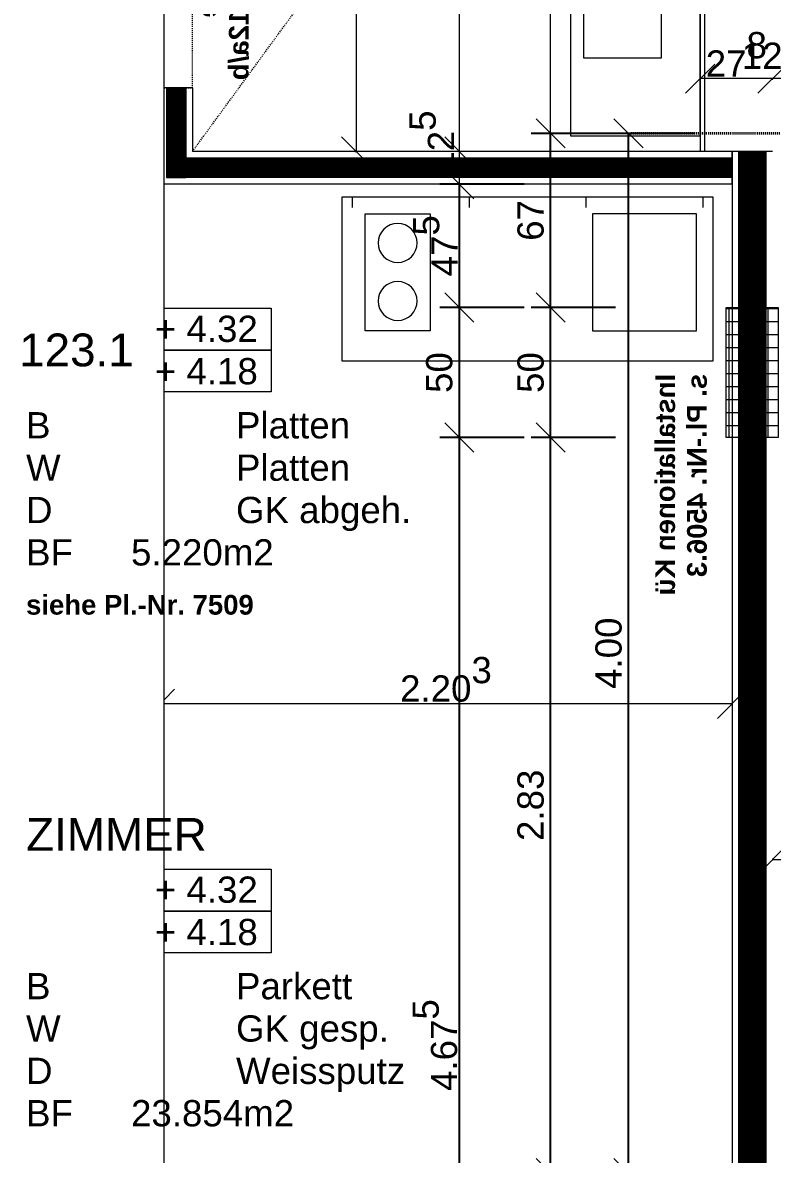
# Model space of a CAD drawing. Header units: metres. Extents: x -1 to 282, y -100 to 261.
# Drawn here: x 17.4 to 91.4, y 75.5 to 187.1 of the extents above; entities that cross this region are included whole.
import ezdxf

# ---------------------------------------------------------------- set-up
doc = ezdxf.new("R2010")
doc.units = ezdxf.units.M
doc.header["$LTSCALE"] = 0.00508
doc.header["$PDMODE"] = 1
for name, pattern in [('gestrichelt-klein', [0.19685, 0.068898, -0.127953]), ('Ohne Titel-12', [1.041641, 0.625, -0.208282, 0.069427, -0.138931]), ('Ohne Titel-6', [1.0537, 0.590515, -0.19684, 0.069505, -0.19684]), ('Ohne Titel-9', [2.558905, 1.968385, -0.19684, 0.19684, -0.19684])]:
    doc.linetypes.add(name, pattern=pattern)
for name, color, linetype, lineweight in [('211.5_Beton', 7, 'Continuous', 25), ('212.2_Betonelemente', 7, 'Continuous', 18), ('251_Sanitaerapparate', 7, 'Continuous', 5), ('258_Kueche', 7, 'Continuous', 5), ('271_Gipserarbeiten-allgemein', 7, 'Continuous', 18), ('273.1_Wandschraenke', 7, 'Continuous', 9), ('Linien-0.03', 7, 'Continuous', 5), ('Linien-0.10', 7, 'Continuous', 9), ('Linien-Detailierung', 7, 'Continuous', 5), ('Linien-gestrichelt', 7, 'gestrichelt-klein', 5), ('Linien-stripu', 7, 'Ohne Titel-6', 5), ('Linien-stripu abgehängte Decke', 7, 'Ohne Titel-12', 13), ('Symbole', 7, 'Continuous', 5), ('Text-Raumstempel', 7, 'Continuous', 5)]:
    doc.layers.add(name, color=color, linetype=linetype, lineweight=lineweight)
for name, color, linetype, lineweight, true_color in [('271_Gipserarbeiten-LBW 12.5cm', 7, 'Continuous', 18, 0x117d81), ('271_Gipserarbeiten-LBW 15.5cm', 7, 'Continuous', 18, 0x428110), ('271_Gipserarbeiten-LBW Duofix', 7, 'Continuous', 18, 0x8e0c0c), ('Bemaßung-Leichtbau', 7, 'Continuous', 5, 0xb54400), ('Bemaßung-Rohbau', 7, 'Continuous', 5, 0x000000), ('Linien-Achsen', 7, 'Ohne Titel-9', 35, 0x0099ff), ('Text-siehe spez. Plan', 7, 'Continuous', 5, 0x000000)]:
    doc.layers.add(name, color=color, linetype=linetype, lineweight=lineweight, true_color=true_color)
doc.styles.add('Arial', font='arial.ttf')
doc.styles.add('Arial (bold)', font='')
doc.styles.get('Arial (bold)').set_extended_font_data('Arial', bold=True)
doc.dimstyles.new('vbk_50', dxfattribs={"dimtxt": 101.016365, "dimasz": 0.002245, "dimexe": 0.0015, "dimexo": 0.003, "dimgap": 0.0005, "dimtad": 1, "dimdec": 3, "dimzin": 3, "dimdsep": 46, "dimtxsty": 'Arial', "dimblk": 'VW_SLASH', "dimblk1": 'VW_SLASH', "dimblk2": 'VW_SLASH', "dimcen": 0, "dimdle": 0.002, "dimazin": 0, "dimtfac": 0.9, "dimtdec": 3, "dimtix": 1, "dimtmove": 0, "dimatfit": 0, "dimldrblk": 'DOT', "dimfxl": 0.005, "dimfxlon": 1, "dimfrac": 2, "dimtolj": 1, "dimtzin": 3, "dimarcsym": 0})
pattern_1 = [(0, (-31.357545, -6.638876), (3e-18, -0.05), [])]

# ---------------------------------------------------------------- blocks, each defined once
blk = doc.blocks.new('GRUP_GR_Zi-Typ2.0 (2D)')
at = {"layer": 'Bemaßung-Leichtbau', "linetype": 'Continuous', "lineweight": 5}
blk.add_point((4.2, -1.195), dxfattribs=at)
blk = doc.blocks.new('VW_SLASH')
at = {"color": 0, "linetype": 'ByBlock', "lineweight": -2}
blk.add_line((0.5, 0), (-1, 0), dxfattribs=at)
at = {"color": 0, "lineweight": 20, "flags": 128}
blk.add_lwpolyline([(25, 25), (-25, -25)], dxfattribs=at)
blk = doc.blocks.new('*D58')
at = {"layer": 'Bemaßung-Leichtbau', "color": 0, "lineweight": -2, "transparency": 16777216}
for p, q in [((-2.2025, -1.995), (-2.2025, -2.0015)), ((-0.0022, -2), (-2.2003, -2)), ((0, -1.995), (0, -2.0015))]:
    blk.add_line(p, q, dxfattribs=at)
at = {"layer": 'Defpoints', "color": 0, "transparency": 16777216}
for p in [(-2.2025, 0), (0, 0), (-2.2025, -2)]:
    blk.add_point(p, dxfattribs=at)
at = {"layer": 'Bemaßung-Leichtbau', "color": 0, "lineweight": -2, "transparency": 16777216, "xscale": 0.00224482421875, "yscale": 0.00224482421875, "zscale": 0.00224482421875}
for p, rotation in [((-2.2025, -2), 179.9999999999996), ((0, -2), 359.9999999999997)]:
    blk.add_blockref('VW_SLASH', p, dxfattribs=dict(at, rotation=rotation))
at = {"layer": 'Bemaßung-Leichtbau', "color": 0, "transparency": 16777216, "insert": (-1.1013, -1.9077), "char_height": 0.101016, "attachment_point": 5, "style": 'Arial'}
blk.add_mtext('\\A1;2.20\\S3^ ;', dxfattribs=at)
blk = doc.blocks.new('_DOT')
at = {"color": 0, "linetype": 'ByBlock', "lineweight": -2}
blk.add_line((-0.5, 0), (-1, 0), dxfattribs=at)
at = {"color": 0, "linetype": 'ByBlock', "const_width": 0.5}
blk.add_lwpolyline([(-0.25, 0, 1), (0.25, 0, 1)], format="xyb", close=True, dxfattribs=at)
blk = doc.blocks.new('*D152')
at = {"layer": 'Bemaßung-Leichtbau', "color": 0, "lineweight": -2, "transparency": 16777216}
for p, q in [((66.91, 171.15), (58.58, 171.15)), ((60.51, 159.04), (60.51, 171.1)), ((66.91, 158.98), (58.58, 158.98))]:
    blk.add_line(p, q, dxfattribs=at)
at = {"layer": 'Defpoints', "color": 0, "transparency": 16777216}
for p in [(60.51, 171.15), (87.41, 171.15), (91.39, 158.98)]:
    blk.add_point(p, dxfattribs=at)
at = {"layer": 'Bemaßung-Leichtbau', "color": 0, "lineweight": -2, "transparency": 16777216, "xscale": 0.05752405278592275, "yscale": 0.05752405278592275, "zscale": 0.05752405278592275}
for p, rotation in [((60.51, 171.15), 90), ((60.51, 158.98), 270)]:
    blk.add_blockref('VW_SLASH', p, dxfattribs=dict(at, rotation=rotation))
at = {"layer": 'Bemaßung-Leichtbau', "color": 0, "transparency": 16777216, "insert": (58.14, 165.07), "char_height": 2.5886, "attachment_point": 5, "rotation": 90, "style": 'Arial'}
blk.add_mtext('\\A1;47\\S5^ ;', dxfattribs=at)
blk = doc.blocks.new('*D153')
at = {"layer": 'Bemaßung-Leichtbau', "color": 0, "lineweight": -2, "transparency": 16777216}
for p, q in [((66.91, 158.98), (58.58, 158.98)), ((60.51, 146.23), (60.51, 158.92)), ((66.91, 146.17), (58.58, 146.17))]:
    blk.add_line(p, q, dxfattribs=at)
at = {"layer": 'Defpoints', "color": 0, "transparency": 16777216}
for p in [(60.51, 158.98), (91.39, 158.98), (75.88, 146.17)]:
    blk.add_point(p, dxfattribs=at)
at = {"layer": 'Bemaßung-Leichtbau', "color": 0, "lineweight": -2, "transparency": 16777216, "xscale": 0.05752405278592275, "yscale": 0.05752405278592275, "zscale": 0.05752405278592275}
for p, rotation in [((60.51, 158.98), 90), ((60.51, 146.17), 270)]:
    blk.add_blockref('VW_SLASH', p, dxfattribs=dict(at, rotation=rotation))
at = {"layer": 'Bemaßung-Leichtbau', "color": 0, "transparency": 16777216, "insert": (58.54, 152.57), "char_height": 2.589, "attachment_point": 5, "rotation": 90, "style": 'Arial'}
blk.add_mtext('\\A1;50', dxfattribs=at)
blk = doc.blocks.new('*D154')
at = {"layer": 'Bemaßung-Leichtbau', "color": 0, "lineweight": -2, "transparency": 16777216}
for p, q in [((66.91, 146.17), (58.58, 146.17)), ((60.51, 26.43), (60.51, 146.11)), ((66.91, 26.37), (58.58, 26.37))]:
    blk.add_line(p, q, dxfattribs=at)
at = {"layer": 'Defpoints', "color": 0, "transparency": 16777216}
for p in [(60.51, 146.17), (75.88, 146.17), (87.41, 26.37)]:
    blk.add_point(p, dxfattribs=at)
at = {"layer": 'Bemaßung-Leichtbau', "color": 0, "lineweight": -2, "transparency": 16777216, "xscale": 0.05752405278592275, "yscale": 0.05752405278592275, "zscale": 0.05752405278592275}
for p, rotation in [((60.51, 146.17), 90), ((60.51, 26.37), 270)]:
    blk.add_blockref('VW_SLASH', p, dxfattribs=dict(at, rotation=rotation))
at = {"layer": 'Bemaßung-Leichtbau', "color": 0, "transparency": 16777216, "insert": (58.11, 86.27), "char_height": 2.5886, "attachment_point": 5, "rotation": 90, "style": 'Arial'}
blk.add_mtext('\\A1;4.67\\S5^ ;', dxfattribs=at)
blk = doc.blocks.new('*D162')
at = {"layer": 'Bemaßung-Rohbau', "color": 0, "lineweight": -2, "transparency": 16777216}
for p, q in [((75.92, 176.15), (67.59, 176.15)), ((69.51, 159.04), (69.51, 176.09)), ((75.92, 158.98), (67.59, 158.98))]:
    blk.add_line(p, q, dxfattribs=at)
at = {"layer": 'Defpoints', "color": 0, "transparency": 16777216}
for p in [(69.51, 176.15), (84.27, 176.15), (86.84, 158.98)]:
    blk.add_point(p, dxfattribs=at)
at = {"layer": 'Bemaßung-Rohbau', "color": 0, "lineweight": -2, "transparency": 16777216, "xscale": 0.05752405278592275, "yscale": 0.05752405278592275, "zscale": 0.05752405278592275}
for p, rotation in [((69.51, 176.15), 90), ((69.51, 158.98), 270)]:
    blk.add_blockref('VW_SLASH', p, dxfattribs=dict(at, rotation=rotation))
at = {"layer": 'Bemaßung-Rohbau', "color": 0, "transparency": 16777216, "insert": (67.55, 167.57), "char_height": 2.589, "attachment_point": 5, "rotation": 90, "style": 'Arial'}
blk.add_mtext('\\A1;67', dxfattribs=at)
blk = doc.blocks.new('*D163')
at = {"layer": 'Bemaßung-Rohbau', "color": 0, "lineweight": -2, "transparency": 16777216}
for p, q in [((75.92, 158.98), (67.59, 158.98)), ((69.51, 146.23), (69.51, 158.92)), ((75.92, 146.17), (67.59, 146.17))]:
    blk.add_line(p, q, dxfattribs=at)
at = {"layer": 'Defpoints', "color": 0, "transparency": 16777216}
for p in [(69.51, 158.98), (86.84, 158.98), (86.84, 146.17)]:
    blk.add_point(p, dxfattribs=at)
at = {"layer": 'Bemaßung-Rohbau', "color": 0, "lineweight": -2, "transparency": 16777216, "xscale": 0.05752405278592275, "yscale": 0.05752405278592275, "zscale": 0.05752405278592275}
for p, rotation in [((69.51, 158.98), 90), ((69.51, 146.17), 270)]:
    blk.add_blockref('VW_SLASH', p, dxfattribs=dict(at, rotation=rotation))
at = {"layer": 'Bemaßung-Rohbau', "color": 0, "transparency": 16777216, "insert": (67.55, 152.57), "char_height": 2.589, "attachment_point": 5, "rotation": 90, "style": 'Arial'}
blk.add_mtext('\\A1;50', dxfattribs=at)
blk = doc.blocks.new('*D164')
at = {"layer": 'Bemaßung-Rohbau', "color": 0, "lineweight": -2, "transparency": 16777216}
for p, q in [((75.92, 146.17), (67.59, 146.17)), ((69.51, 73.71), (69.51, 146.11)), ((63.11, 73.65), (71.44, 73.65))]:
    blk.add_line(p, q, dxfattribs=at)
at = {"layer": 'Defpoints', "color": 0, "transparency": 16777216}
for p in [(69.51, 146.17), (86.84, 146.17), (50.09, 73.65)]:
    blk.add_point(p, dxfattribs=at)
at = {"layer": 'Bemaßung-Rohbau', "color": 0, "lineweight": -2, "transparency": 16777216, "xscale": 0.05752405278592275, "yscale": 0.05752405278592275, "zscale": 0.05752405278592275}
for p, rotation in [((69.51, 146.17), 90), ((69.51, 73.65), 270)]:
    blk.add_blockref('VW_SLASH', p, dxfattribs=dict(at, rotation=rotation))
at = {"layer": 'Bemaßung-Rohbau', "color": 0, "transparency": 16777216, "insert": (67.55, 109.91), "char_height": 2.589, "attachment_point": 5, "rotation": 90, "style": 'Arial'}
blk.add_mtext('\\A1;2.83', dxfattribs=at)
blk = doc.blocks.new('*D177')
at = {"layer": 'Bemaßung-Rohbau', "color": 0, "lineweight": -2, "transparency": 16777216}
for p, q in [((83.6, 176.15), (75.28, 176.15)), ((77.2, 73.71), (77.2, 176.09)), ((79.99, 73.65), (75.28, 73.65))]:
    blk.add_line(p, q, dxfattribs=at)
at = {"layer": 'Defpoints', "color": 0, "transparency": 16777216}
for p in [(77.2, 176.15), (119.53, 176.15), (80.07, 73.65)]:
    blk.add_point(p, dxfattribs=at)
at = {"layer": 'Bemaßung-Rohbau', "color": 0, "lineweight": -2, "transparency": 16777216, "xscale": 0.05752405278592275, "yscale": 0.05752405278592275, "zscale": 0.05752405278592275}
for p, rotation in [((77.2, 176.15), 90), ((77.2, 73.65), 270)]:
    blk.add_blockref('VW_SLASH', p, dxfattribs=dict(at, rotation=rotation))
at = {"layer": 'Bemaßung-Rohbau', "color": 0, "transparency": 16777216, "insert": (75.24, 124.9), "char_height": 2.589, "attachment_point": 5, "rotation": 90, "style": 'Arial'}
blk.add_mtext('\\A1;4.00', dxfattribs=at)
blk = doc.blocks.new('SAN_GR_Catalano 75')
at = {"layer": '251_Sanitaerapparate', "flags": 128}
blk.add_lwpolyline([(0, 0.25), (0.5, 0.25), (0.5, -0.5), (0, -0.5)], close=True, dxfattribs=at)
at = {"layer": '251_Sanitaerapparate'}
for p in [(0, 0.675), (0, 0), (0, -0.56), (0, -0.71)]:
    blk.add_point(p, dxfattribs=at)
at = {"layer": 'Linien-Detailierung', "flags": 128}
blk.add_lwpolyline([(0.15, 0.2), (0.45, 0.2), (0.45, -0.2), (0.15, -0.2)], close=True, dxfattribs=at)
blk = doc.blocks.new('SAN_GR_Dusche')
at = {"layer": '251_Sanitaerapparate', "flags": 128}
for points in [[(0.285, 0), (0.635, 0), (0.635, -0.3835), (0.285, -0.3835)], [(0.1375, -0.2625), (0.1375, -0.1375), (0.2625, -0.1375), (0.2625, -0.2625)]]:
    blk.add_lwpolyline(points, close=True, dxfattribs=at)
at = {"layer": '251_Sanitaerapparate', "linetype": 'Continuous', "lineweight": 5}
blk.add_point((0, 0), dxfattribs=at)
at = {"layer": 'Linien-gestrichelt', "flags": 128}
blk.add_lwpolyline([(0, -1.21), (0, 0), (1.13, 0), (1.13, -1.21)], close=True, dxfattribs=at)
blk = doc.blocks.new('SAN_GR_WC-Rollstuhl')
at = {"layer": '251_Sanitaerapparate', "flags": 128}
blk.add_lwpolyline([(0, 0.185), (0.179, 0.185), (0.179, -0.185), (0, -0.185)], close=True, dxfattribs=at)
blk.add_lwpolyline([(0.179, 0.185), (0.4998, 0.185, -1), (0.4998, -0.185), (0.179, -0.185)], format="xyb", close=True, dxfattribs=at)
at = {"layer": '251_Sanitaerapparate'}
for p in [(0, 0.465), (0, 0), (0, -0.465)]:
    blk.add_point(p, dxfattribs=at)
blk = doc.blocks.new('GRUP_GR_Standardbad')
at = {"layer": '273.1_Wandschraenke'}
blk.add_line((1.13, -0.45), (1.955, -0.45), dxfattribs=at)
at = {"layer": 'Linien-0.10', "flags": 128}
blk.add_lwpolyline([(1.13, 0), (1.23, 0), (1.23, -0.45), (1.13, -0.45)], close=True, dxfattribs=at)
at = {"layer": '251_Sanitaerapparate', "color": 7}
for name, p in [('SAN_GR_Dusche', (0, 0)), ('SAN_GR_WC-Rollstuhl', (0, -1.435))]:
    blk.add_blockref(name, p, dxfattribs=at)
at = {"layer": 'Linien-0.03', "color": 7}
blk.add_blockref('SAN_GR_Catalano 75', (0, -2.11), dxfattribs=at)
blk = doc.blocks.new('Stamp CW-5')
at = {"layer": '271_Gipserarbeiten-allgemein', "linetype": 'Continuous', "lineweight": 5}
blk.add_point((0, 0), dxfattribs=at)
at = {"layer": 'Text-Raumstempel', "insert": (0.8765, -0.2229), "char_height": 0.075762, "attachment_point": 1, "rotation": 180, "line_spacing_factor": 0.967741, "style": 'Arial (bold)'}
blk.add_mtext('Schiebetüre\\Ps. Pl.-Nr. 7012a/b ', dxfattribs=at)
blk = doc.blocks.new('*E182')
at = {"layer": 'Linien-0.03', "linetype": 'Continuous', "lineweight": 5}
h = blk.add_hatch(dxfattribs=at)
h.set_pattern_fill('DÄMMSTOFF 1MM', angle=90, style=0, pattern_type=2)
h.set_pattern_definition([(180, (-31.357545, -155.136867), (3e-18, 0.05), [])])
h.paths.add_polyline_path([(2.18, 16.66), (0.26, 16.66), (0.26, 25.5), (2.18, 25.5)])
h = blk.add_hatch(dxfattribs=at)
h.set_pattern_fill('DÄMMSTOFF 1MM', angle=180, style=0, pattern_type=2)
h.set_pattern_definition([(270, (-31.357545, -155.136867), (-0.05, 6e-18), [])])
h.paths.add_polyline_path([(2.18, 16.66), (2.18, 18.58), (56.06, 18.58), (56.06, 16.66)])
at = {"layer": '271_Gipserarbeiten-LBW 12.5cm'}
for p, q in [((2.82, 25.5, 0), (0, 25.5, 0)), ((2.82, 25.5, 0), (2.82, 19.22, 0)), ((56.06, 19.22, 0), (2.82, 19.22, 0)), ((56.06, 16.02, 0), (56.06, 19.22, 0)), ((56.06, 16.02, 0), (0, 16.02, 0))]:
    blk.add_line(p, q, dxfattribs=at)
at = {"layer": '271_Gipserarbeiten-LBW Duofix'}
blk.add_line((52.92, 87.64, 0), (52.92, 19.22, 0), dxfattribs=at)
at = {"layer": 'Linien-0.03'}
for p, q in [((53.38, 19.22, 0), (53.38, 87.64, 0)), ((0.26, 25.5, 0), (0.26, 16.66, 0)), ((2.18, 25.5, 0), (2.18, 18.58, 0)), ((2.82, 25.5, 0), (2.82, 19.22, 0)), ((56.06, 19.22, 0), (2.82, 19.22, 0)), ((56.06, 18.58, 0), (2.18, 18.58, 0)), ((56.06, 16.02, 0), (0, 16.02, 0)), ((2.18, 16.66, 0), (0.26, 16.66, 0)), ((56.06, 16.66, 0), (2.18, 16.66, 0))]:
    blk.add_line(p, q, dxfattribs=at)
at = {"layer": 'Linien-0.03', "color": 7, "linetype": 'Continuous', "lineweight": 5}
for p, q in [((0.26, 25.5, 0), (0.26, 16.66, 0)), ((2.18, 25.5, 0), (2.18, 18.58, 0)), ((56.06, 18.58, 0), (2.18, 18.58, 0)), ((2.18, 18.58, 0), (2.18, 16.66, 0)), ((2.18, 16.66, 0), (2.18, 18.58, 0)), ((0.26, 16.66, 0), (2.18, 16.66, 0)), ((56.06, 16.66, 0), (2.18, 16.66, 0))]:
    blk.add_line(p, q, dxfattribs=at)
at = {"layer": 'Linien-0.03', "linetype": 'Continuous', "lineweight": 5}
blk.add_point((2.82, 25.5, 0), dxfattribs=at)
at = {"layer": 'Linien-stripu'}
for p, q in [((2.82, 25.5, 0), (2.82, 51.89, 0)), ((0, 25.5, 0), (2.82, 25.5, 0))]:
    blk.add_line(p, q, dxfattribs=at)
at = {"layer": 'Symbole', "color": 7, "xscale": -25.62519252307169, "yscale": 25.62519252307169, "zscale": 25.62519252307169}
blk.add_blockref('GRUP_GR_Standardbad', (52.92, 87.64, 0), dxfattribs=at)
at = {"layer": 'Text-siehe spez. Plan', "xscale": -25.62519252307169, "yscale": 25.62519252307169, "zscale": 25.62519252307169, "rotation": 269.9999999999739}
blk.add_blockref('Stamp CW-5', (9, 25.5, 0), dxfattribs=at)
blk = doc.blocks.new('*E183')
at = {"layer": 'Linien-0.03', "linetype": 'Continuous', "lineweight": 5}
h = blk.add_hatch(dxfattribs=at)
h.set_pattern_fill('DÄMMSTOFF 1MM', angle=-90, style=0, pattern_type=2)
h.set_pattern_definition(pattern_1)
h.paths.add_polyline_path([(56.7, 167.72), (57.98, 167.72), (57.98, 19.73), (56.7, 19.73)])
h = blk.add_hatch(dxfattribs=at)
h.set_pattern_fill('DÄMMSTOFF 1MM', angle=-90, style=0, pattern_type=2)
h.set_pattern_definition(pattern_1)
h.paths.add_polyline_path([(58.11, 167.72), (59.39, 167.72), (59.39, 19.73), (58.11, 19.73)])
at = {"layer": '271_Gipserarbeiten-LBW 15.5cm'}
for p, q in [((56.06, 167.72), (56.06, 19.73)), ((60.03, 167.72), (56.06, 167.72))]:
    blk.add_line(p, q, dxfattribs=at)
at = {"layer": 'Bemaßung-Leichtbau', "linetype": 'Continuous', "lineweight": 5}
for p in [(13.04, 164.51), (56.06, 164.51), (13.04, 109.22)]:
    blk.add_point(p, dxfattribs=at)
at = {"layer": 'Linien-0.03'}
for p, q in [((56.06, 167.72), (56.06, 19.73)), ((56.7, 167.72), (56.7, 19.73)), ((57.98, 167.72), (57.98, 19.73)), ((58.11, 167.72), (58.11, 19.73)), ((59.39, 167.72), (59.39, 19.73))]:
    blk.add_line(p, q, dxfattribs=at)
at = {"layer": 'Linien-0.03', "color": 7, "linetype": 'Continuous', "lineweight": 5}
for p, q in [((56.7, 167.72), (56.7, 19.73)), ((57.98, 167.72), (57.98, 19.73)), ((58.11, 167.72), (58.11, 19.73)), ((59.39, 167.72), (59.39, 19.73))]:
    blk.add_line(p, q, dxfattribs=at)
blk = doc.blocks.new('GRUP_GR_Küche mobil')
at = {"layer": '258_Kueche'}
for p, q in [((-0.675, -0.63), (-0.675, -0.59)), ((-0.225, -0.63), (-0.225, -0.59)), ((0.225, -0.63), (0.225, -0.59)), ((0.675, -0.63), (0.675, -0.59))]:
    blk.add_line(p, q, dxfattribs=at)
at = {"layer": '258_Kueche', "flags": 128}
for points in [[(-0.715, 0), (0.715, 0), (0.715, -0.63), (-0.715, -0.63)], [(0.25, -0.115), (0.65, -0.115), (0.65, -0.565), (0.25, -0.565)]]:
    blk.add_lwpolyline(points, close=True, dxfattribs=at)
at = {"layer": 'Linien-0.03', "flags": 128}
blk.add_lwpolyline([(-0.375, -0.115), (-0.625, -0.115), (-0.625, -0.565), (-0.375, -0.565)], close=True, dxfattribs=at)
at = {"layer": 'Linien-Detailierung', "color": 7}
for centre in [(-0.5, -0.23), (-0.5, -0.4534)]:
    blk.add_circle(centre, 0.075, dxfattribs=at)
blk = doc.blocks.new('Stamp CW-3')
at = {"layer": '271_Gipserarbeiten-allgemein', "linetype": 'Continuous', "lineweight": 5}
blk.add_point((0, 0), dxfattribs=at)
at = {"layer": 'Text-Raumstempel', "insert": (0.8526, -0.2229), "char_height": 0.075762, "attachment_point": 1, "rotation": 180, "line_spacing_factor": 0.967741, "style": 'Arial (bold)'}
blk.add_mtext('Installationen Kü\\Ps. Pl.-Nr. 4506.3 ', dxfattribs=at)
blk = doc.blocks.new('*E184')
at = {"layer": 'Linien-0.03', "linetype": 'Continuous', "lineweight": 5}
blk.add_point((36.64, 39.27, 0), dxfattribs=at)
at = {"layer": '258_Kueche', "color": 7, "xscale": -25.62519252307169, "yscale": 25.62519252307169, "zscale": 25.62519252307169, "rotation": 180}
blk.add_blockref('GRUP_GR_Küche mobil', (18.32, 23.13, 0), dxfattribs=at)
at = {"layer": 'Text-siehe spez. Plan', "xscale": -25.62519252307169, "yscale": 25.62519252307169, "zscale": 25.62519252307169, "rotation": 269.9999999999739}
blk.add_blockref('Stamp CW-3', (36.64, 0, 0), dxfattribs=at)
blk = doc.blocks.new('*E187')
at = {"layer": 'Bemaßung-Leichtbau'}
for p, q in [((59.62, 1.44), (3.62, 1.44)), ((59.67, 1.57), (59.67, 1.4))]:
    blk.add_line(p, q, dxfattribs=at)
at = {"layer": 'Bemaßung-Leichtbau', "color": 22, "lineweight": 20, "true_color": 0xb54400, "flags": 128}
for points in [[(3.62, 98.81), (4.67, 99.87)], [(4.67, 2.88), (3.62, 1.82)], [(3.62, 1.82), (4.67, 2.88)]]:
    blk.add_lwpolyline(points, dxfattribs=at)
at = {"layer": 'Bemaßung-Leichtbau', "xscale": 0.05752405278592275, "yscale": 0.05752405278592275, "zscale": 0.05752405278592275}
blk.add_blockref('VW_SLASH', (59.67, 1.44), dxfattribs=at)
at = {"layer": 'Bemaßung-Leichtbau', "char_height": 2.5886, "attachment_point": 5, "style": 'Arial'}
for s, insert in [('\\A1;25\\S3^ ;', (0, 100.85)), ('\\A1;2.20\\S3^ ;', (31.45, 3.85))]:
    blk.add_mtext(s, dxfattribs=dict(at, insert=insert))
blk = doc.blocks.new('*D207')
at = {"layer": 'Bemaßung-Leichtbau', "color": 0, "lineweight": -2, "transparency": 16777216}
for p, q in [((60.63, 242.78), (60.47, 242.78)), ((60.51, 174.41), (60.51, 242.72)), ((60.63, 174.36), (60.47, 174.36))]:
    blk.add_line(p, q, dxfattribs=at)
at = {"layer": 'Defpoints', "color": 0, "transparency": 16777216}
for p in [(60.51, 242.78), (87.8, 242.78), (87.41, 174.36)]:
    blk.add_point(p, dxfattribs=at)
at = {"layer": 'Bemaßung-Leichtbau', "color": 0, "lineweight": -2, "transparency": 16777216, "xscale": 0.05752405278592275, "yscale": 0.05752405278592275, "zscale": 0.05752405278592275}
for p, rotation in [((60.51, 242.78), 90), ((60.51, 174.36), 270)]:
    blk.add_blockref('VW_SLASH', p, dxfattribs=dict(at, rotation=rotation))
at = {"layer": 'Bemaßung-Leichtbau', "color": 0, "transparency": 16777216, "insert": (57.82, 195.34), "char_height": 2.589, "attachment_point": 5, "rotation": 90, "style": 'Arial'}
blk.add_mtext('\\A1;2.67', dxfattribs=at)
blk = doc.blocks.new('*D208')
at = {"layer": 'Bemaßung-Leichtbau', "color": 0, "lineweight": -2, "transparency": 16777216}
for p, q in [((60.63, 174.36), (60.47, 174.36)), ((60.51, 174.41), (60.51, 174.47)), ((60.51, 171.15), (60.51, 174.36)), ((60.63, 171.15), (60.47, 171.15)), ((60.51, 171.1), (60.51, 171.04))]:
    blk.add_line(p, q, dxfattribs=at)
at = {"layer": 'Defpoints', "color": 0, "transparency": 16777216}
for p in [(60.51, 174.36), (87.41, 174.36), (87.41, 171.15)]:
    blk.add_point(p, dxfattribs=at)
at = {"layer": 'Bemaßung-Leichtbau', "color": 0, "lineweight": -2, "transparency": 16777216, "xscale": 0.05752405278592275, "yscale": 0.05752405278592275, "zscale": 0.05752405278592275}
for p, rotation in [((60.51, 174.36), 270), ((60.51, 171.15), 90)]:
    blk.add_blockref('VW_SLASH', p, dxfattribs=dict(at, rotation=rotation))
at = {"layer": 'Bemaßung-Leichtbau', "color": 0, "transparency": 16777216, "insert": (57.79, 175.39), "char_height": 2.5886, "attachment_point": 5, "rotation": 90, "style": 'Arial'}
blk.add_mtext('\\A1;12\\S5^ ;', dxfattribs=at)
blk = doc.blocks.new('*D221')
at = {"layer": 'Bemaßung-Leichtbau', "color": 0, "lineweight": -2, "transparency": 16777216}
for p, q in [((50.21, 231.24), (50.38, 231.24)), ((50.34, 231.19), (50.34, 174.41)), ((50.21, 174.36), (50.38, 174.36))]:
    blk.add_line(p, q, dxfattribs=at)
at = {"layer": 'Defpoints', "color": 0, "transparency": 16777216}
for p in [(27.74, 231.24), (27.12, 174.36), (50.34, 174.36)]:
    blk.add_point(p, dxfattribs=at)
at = {"layer": 'Bemaßung-Leichtbau', "color": 0, "lineweight": -2, "transparency": 16777216, "xscale": 0.05752405278592275, "yscale": 0.05752405278592275, "zscale": 0.05752405278592275}
for p, rotation in [((50.34, 231.24), 90), ((50.34, 174.36), 270)]:
    blk.add_blockref('VW_SLASH', p, dxfattribs=dict(at, rotation=rotation))
at = {"layer": 'Bemaßung-Leichtbau', "color": 0, "transparency": 16777216, "insert": (48.4, 202.8), "char_height": 2.589, "attachment_point": 5, "rotation": 90, "style": 'Arial'}
blk.add_mtext('\\A1;2.22', dxfattribs=at)
blk = doc.blocks.new('*D233')
at = {"layer": 'Bemaßung-Leichtbau', "color": 0, "lineweight": -2, "transparency": 16777216}
for p, q in [((84.27, 181.42), (84.27, 181.58)), ((91.33, 181.55), (84.33, 181.55)), ((91.39, 181.42), (91.39, 181.58))]:
    blk.add_line(p, q, dxfattribs=at)
at = {"layer": 'Defpoints', "color": 0, "transparency": 16777216}
for p in [(84.27, 181.55), (84.27, 171.5), (91.39, 171.5)]:
    blk.add_point(p, dxfattribs=at)
at = {"layer": 'Bemaßung-Leichtbau', "color": 0, "lineweight": -2, "transparency": 16777216, "xscale": 0.05752405278592275, "yscale": 0.05752405278592275, "zscale": 0.05752405278592275, "rotation": 180}
blk.add_blockref('VW_SLASH', (84.27, 181.55), dxfattribs=at)
at = {"layer": 'Bemaßung-Leichtbau', "color": 0, "lineweight": -2, "transparency": 16777216, "xscale": 0.05752405278592275, "yscale": 0.05752405278592275, "zscale": 0.05752405278592275}
blk.add_blockref('VW_SLASH', (91.39, 181.55), dxfattribs=at)
at = {"layer": 'Bemaßung-Leichtbau', "color": 0, "transparency": 16777216, "insert": (87.83, 183.94), "char_height": 2.5886, "attachment_point": 5, "style": 'Arial'}
blk.add_mtext('\\A1;27\\S8^ ;', dxfattribs=at)
blk = doc.blocks.new('*D234')
at = {"layer": 'Bemaßung-Leichtbau', "color": 0, "lineweight": -2, "transparency": 16777216}
for p, q in [((91.39, 181.42), (91.39, 181.58)), ((94.47, 181.55), (91.44, 181.55)), ((94.52, 181.42), (94.52, 181.58))]:
    blk.add_line(p, q, dxfattribs=at)
at = {"layer": 'Defpoints', "color": 0, "transparency": 16777216}
for p in [(91.39, 181.55), (91.39, 171.5), (94.52, 170.47)]:
    blk.add_point(p, dxfattribs=at)
at = {"layer": 'Bemaßung-Leichtbau', "color": 0, "lineweight": -2, "transparency": 16777216, "xscale": 0.05752405278592275, "yscale": 0.05752405278592275, "zscale": 0.05752405278592275, "rotation": 180}
blk.add_blockref('VW_SLASH', (91.39, 181.55), dxfattribs=at)
at = {"layer": 'Bemaßung-Leichtbau', "color": 0, "lineweight": -2, "transparency": 16777216, "xscale": 0.05752405278592275, "yscale": 0.05752405278592275, "zscale": 0.05752405278592275}
blk.add_blockref('VW_SLASH', (94.52, 181.55), dxfattribs=at)
at = {"layer": 'Bemaßung-Leichtbau', "color": 0, "transparency": 16777216, "insert": (91.39, 184.71), "char_height": 2.5886, "attachment_point": 5, "style": 'Arial'}
blk.add_mtext('\\A1;12\\S3^ ;', dxfattribs=at)
blk = doc.blocks.new('*E245')
at = {"layer": 'Linien-0.03', "linetype": 'Continuous', "lineweight": 5}
for p in [(26.62, 39.95), (26.62, 0)]:
    blk.add_point(p, dxfattribs=at)
at = {"layer": 'Text-Raumstempel', "flags": 128}
for points in [[(13.58, 27.7), (24.19, 27.7), (24.19, 23.58), (13.58, 23.58)], [(13.58, 23.58), (24.19, 23.58), (24.19, 19.45), (13.58, 19.45)]]:
    blk.add_lwpolyline(points, dxfattribs=at)
at = {"layer": 'Text-Raumstempel', "line_spacing_factor": 0.967741, "style": 'Arial'}
for s, insert, char_height, attachment_point in [('\\PZIMMER', (0, 37.97), 3.236, 1), ('+ 4.32\\P+ 4.18', (17.78, 23.58), 2.589, 5), ('B^I^IParkett\\PW^I^IGK gesp.^I\\PD^I^IWeissputz\\PBF^I23.854m2', (0, 17.47), 2.5886, 1)]:
    blk.add_mtext(s, dxfattribs=dict(at, insert=insert, char_height=char_height, attachment_point=attachment_point))
blk = doc.blocks.new('*E247')
at = {"layer": 'Linien-0.03', "linetype": 'Continuous', "lineweight": 5}
for p in [(26.62, 45.05), (26.62, 0)]:
    blk.add_point(p, dxfattribs=at)
at = {"layer": 'Text-Raumstempel', "flags": 128}
for points in [[(13.58, 32.8), (24.19, 32.8), (24.19, 28.67), (13.58, 28.67)], [(13.58, 28.67), (24.19, 28.67), (24.19, 24.55), (13.58, 24.55)]]:
    blk.add_lwpolyline(points, dxfattribs=at)
at = {"layer": 'Text-Raumstempel', "line_spacing_factor": 0.967741, "style": 'Arial'}
for s, insert, char_height, attachment_point in [('+ 4.32\\P+ 4.18', (17.78, 28.67), 2.589, 5), ('123.1', (4.97, 28.67), 3.236, 5), ('B^I^IPlatten\\PW^I^IPlatten\\PD^I^IGK abgeh.\\PBF^I5.220m2', (0, 22.56), 2.5886, 1)]:
    blk.add_mtext(s, dxfattribs=dict(at, insert=insert, char_height=char_height, attachment_point=attachment_point))
at = {"layer": 'Text-Raumstempel', "insert": (0, 4.54), "char_height": 1.9414, "width": 37.5153, "attachment_point": 1, "line_spacing_factor": 0.967741, "style": 'Arial (bold)'}
blk.add_mtext('siehe Pl.-Nr. 7509', dxfattribs=at)
blk = doc.blocks.new('ING_GR_Stütze-NG')
at = {"layer": '212.2_Betonelemente', "linetype": 'Continuous', "lineweight": 5}
h = blk.add_hatch(dxfattribs=at)
h.set_pattern_fill('BETONFERTIGTEIL 1MM', style=0, pattern_type=2)
h.set_pattern_definition([(0, (0, 0), (0, 0.05), []), (90, (0, 0), (0.05, 0), [])])
h.paths.add_polyline_path([(-0.1, 0), (0.1, 0), (0.1, -0.5), (-0.1, -0.5)])
at = {"layer": '211.5_Beton', "linetype": 'Continuous', "lineweight": 5}
blk.add_point((0, 0), dxfattribs=at)
at = {"layer": '212.2_Betonelemente', "flags": 128}
blk.add_lwpolyline([(-0.1, 0), (0.1, 0), (0.1, -0.5), (-0.1, -0.5)], close=True, dxfattribs=at)
blk = doc.blocks.new('*E250')
at = {"layer": '212.2_Betonelemente', "color": 7, "xscale": 25.62519252307169, "yscale": 25.62519252307169, "zscale": 25.62519252307169}
blk.add_blockref('ING_GR_Stütze-NG', (2.56, 12.81), dxfattribs=at)
blk.add_blockref('ING_GR_Stütze-NG', (2.56, 12.81), dxfattribs=at)
blk = doc.blocks.new('*E253')
at = {"layer": 'Linien-stripu abgehängte Decke'}
blk.add_line((0, 56.88), (50.1, 125.29), dxfattribs=at)
blk = doc.blocks.new('Bemassung_ZiTyp2.1_S')
at = {"layer": 'Bemaßung-Leichtbau'}
dim = blk.add_aligned_dim(p1=(0, 0), p2=(-2.2025, 0), distance=2, text='2.20\\S3^ ;', dimstyle='vbk_50', override={"dimtxt": 0.101016, "dimgap": 0.025, "dimpost": '<>', "dimtxsty": 'Arial', "dimtmove": 2}, dxfattribs=at)
dim.commit()
dim.dimension.update_dxf_attribs({"geometry": '*D58', "text_midpoint": (-1.1013, -1.9077)})
blk = doc.blocks.new('*E235')
at = {"layer": 'Bemaßung-Leichtbau'}
for base, p1, p2, angle, text, override, picture, middle, dimtype in [((33.386, 217.843), (60.2925, 149.4237), (60.6769, 217.843), 270, '2.67', {"dimscale": 25.625193, "dimtxt": 0.101016, "dimgap": 0.023589, "dimlfac": 0.039024, "dimpost": '<>', "dimtxsty": 'Arial', "dimtmove": 2}, '*D207', (30.7024, 170.4074), 160), ((33.386, 149.4237), (60.2925, 146.2206), (60.2925, 149.4237), 90, '12\\S5^ ;', {"dimscale": 25.625193, "dimtxt": 0.101016, "dimgap": 0.025, "dimlfac": 0.039024, "dimpost": '<>', "dimtxsty": 'Arial', "dimtix": 0, "dimtmove": 2}, '*D208', (30.6662, 150.4621), 161)]:
    dim = blk.add_linear_dim(base=base, p1=p1, p2=p2, angle=angle, text=text, dimstyle='vbk_50', override=override, dxfattribs=at)
    dim.commit()
    dim.dimension.update_dxf_attribs({"geometry": picture, "text_midpoint": middle, "dimtype": dimtype, "insert": (-27.1207, -24.932)})
dim = blk.add_linear_dim(base=(23.2195, 149.4237), p1=(0.6178, 206.3117), p2=(0, 149.4237), angle=270, text='2.22', dimstyle='vbk_50', override={"dimscale": 25.625193, "dimtxt": 0.101016, "dimgap": 0.025, "dimlfac": 0.039024, "dimpost": '<>', "dimtxsty": 'Arial', "dimtmove": 2}, dxfattribs=at)
dim.commit()
dim.dimension.update_dxf_attribs({"geometry": '*D221', "text_midpoint": (21.2793, 177.8677), "insert": (-27.1207, -24.932)})
dim = blk.add_linear_dim(base=(57.1534, 156.6136), p1=(64.2644, 146.564), p2=(57.1534, 146.564), text='27\\S8^ ;', dimstyle='vbk_50', override={"dimscale": 25.625193, "dimtxt": 0.101016, "dimgap": 0.025, "dimlfac": 0.039024, "dimpost": '<>', "dimtxsty": 'Arial', "dimtmove": 2}, dxfattribs=at)
dim.commit()
dim.dimension.update_dxf_attribs({"geometry": '*D233', "text_midpoint": (60.7089, 159.0074), "insert": (-27.1207, -24.932)})
dim = blk.add_linear_dim(base=(64.2644, 156.6136), p1=(67.4035, 145.5389), p2=(64.2644, 146.564), text='12\\S3^ ;', dimstyle='vbk_50', override={"dimscale": 25.625193, "dimtxt": 0.101016, "dimgap": 0.042439, "dimlfac": 0.039024, "dimpost": '<>', "dimtxsty": 'Arial', "dimtix": 0, "dimtmove": 2}, dxfattribs=at)
dim.commit()
dim.dimension.update_dxf_attribs({"geometry": '*D234', "text_midpoint": (64.2644, 159.7803), "dimtype": 160, "insert": (-27.1207, -24.932)})

msp = doc.modelspace()

# ---------------------------------------------------------------- linework, layer by layer
at = {"layer": 'Bemaßung-Rohbau'}
for p, q in [((69.514, 176.207), (69.514, 259.337)), ((75.9203, 176.1495), (67.5921, 176.1495))]:
    msp.add_line(p, q, dxfattribs=at)
at = {"layer": 'Linien-0.03', "linetype": 'Continuous'}
msp.add_lwpolyline([(31.3575, -58.8574), (256.9364, -58.8574), (256.9364, 259.337), (31.3575, 259.337)], close=True, dxfattribs=at)
at = {"layer": 'Linien-Achsen'}
msp.add_line((256.9364, 176.1495), (77.462, 176.1495), dxfattribs=at)

# ---------------------------------------------------------------- block references
at = {"layer": '212.2_Betonelemente', "color": 7}
msp.add_blockref('*E250', (86.8367, 146.168), dxfattribs=at)
at = {"layer": '271_Gipserarbeiten-allgemein', "color": 7}
msp.add_blockref('*E182', (31.3575, 155.1369, 0), dxfattribs=at)
at = {"layer": 'Bemaßung-Leichtbau', "color": 7}
for name, p in [('*E235', (27.1207, 24.932)), ('*E187', (27.7386, 118.464))]:
    msp.add_blockref(name, p, dxfattribs=at)
at = {"layer": 'Bemaßung-Leichtbau', "color": 7, "xscale": 25.62519252307169, "yscale": 25.62519252307169, "zscale": 25.62519252307169}
msp.add_blockref('Bemassung_ZiTyp2.1_S', (147.8246, 155.7775), dxfattribs=at)
at = {"layer": 'Bemaßung-Rohbau', "xscale": 0.05752405278592275, "yscale": 0.05752405278592275, "zscale": 0.05752405278592275, "rotation": 270}
msp.add_blockref('VW_SLASH', (69.514, 176.1495), dxfattribs=at)
at = {"layer": 'Linien-0.03', "color": 7}
msp.add_blockref('*E253', (34.1769, 117.4803), dxfattribs=at)
at = {"layer": 'Symbole', "color": 7}
for name, p in [('*E183', (31.3575, 6.6389)), ('*E184', (48.9114, 130.5979, 0))]:
    msp.add_blockref(name, p, dxfattribs=at)
at = {"layer": 'Symbole', "color": 7, "xscale": -25.62519252307169, "yscale": 25.62519252307169, "zscale": 25.62519252307169}
msp.add_blockref('GRUP_GR_Zi-Typ2.0 (2D)', (197.025, 186.3996), dxfattribs=at)
at = {"layer": 'Text-Raumstempel'}
for name, p in [('*E247', (17.7732, 126.1064)), ('*E245', (17.7732, 75.9066))]:
    msp.add_blockref(name, p, dxfattribs=at)

# ---------------------------------------------------------------- dimensions: what is measured, and where the dimension line sits
at = {"layer": 'Bemaßung-Leichtbau'}
for base, p1, p2, text, picture, middle in [((60.5068, 171.1526), (91.3851, 158.9806), (87.4132, 171.1526), '47\\S5^ ;', '*D152', (58.136, 165.0666)), ((60.5068, 158.9806), (75.8819, 146.168), (91.3851, 158.9806), '50', '*D153', (58.5445, 152.5743)), ((60.5068, 146.168), (87.4132, 26.3703), (75.8819, 146.168), '4.67\\S5^ ;', '*D154', (58.1139, 86.2692))]:
    dim = msp.add_linear_dim(base=base, p1=p1, p2=p2, angle=270, text=text, dimstyle='vbk_50', override={"dimscale": 25.625193, "dimtxt": 0.101016, "dimexe": 0.075, "dimgap": 0.025, "dimlfac": 0.039024, "dimpost": '<>', "dimtxsty": 'Arial', "dimdle": 0.1, "dimtmove": 2, "dimfxl": 0.25}, dxfattribs=at)
    dim.commit()
    dim.dimension.update_dxf_attribs({"geometry": picture, "text_midpoint": middle})
at = {"layer": 'Bemaßung-Rohbau'}
for base, p1, p2, text, picture, middle in [((69.514, 176.1495), (86.8367, 158.9806), (84.2741, 176.1495), '67', '*D162', (67.5517, 167.5651)), ((77.1978, 176.1495), (80.0679, 73.6488), (119.5307, 176.1495), '4.00', '*D177', (75.2356, 124.8991)), ((69.514, 158.9806), (86.8367, 146.168), (86.8367, 158.9806), '50', '*D163', (67.5517, 152.5743)), ((69.514, 146.168), (50.0864, 73.6488), (86.8367, 146.168), '2.83', '*D164', (67.5508, 109.9084))]:
    dim = msp.add_linear_dim(base=base, p1=p1, p2=p2, angle=270, text=text, dimstyle='vbk_50', override={"dimscale": 25.625193, "dimtxt": 0.101016, "dimexe": 0.075, "dimgap": 0.025, "dimlfac": 0.039024, "dimpost": '<>', "dimtxsty": 'Arial', "dimdle": 0.1, "dimtmove": 2, "dimfxl": 0.25}, dxfattribs=at)
    dim.commit()
    dim.dimension.update_dxf_attribs({"geometry": picture, "text_midpoint": middle})

doc.saveas('drawing.dxf')
